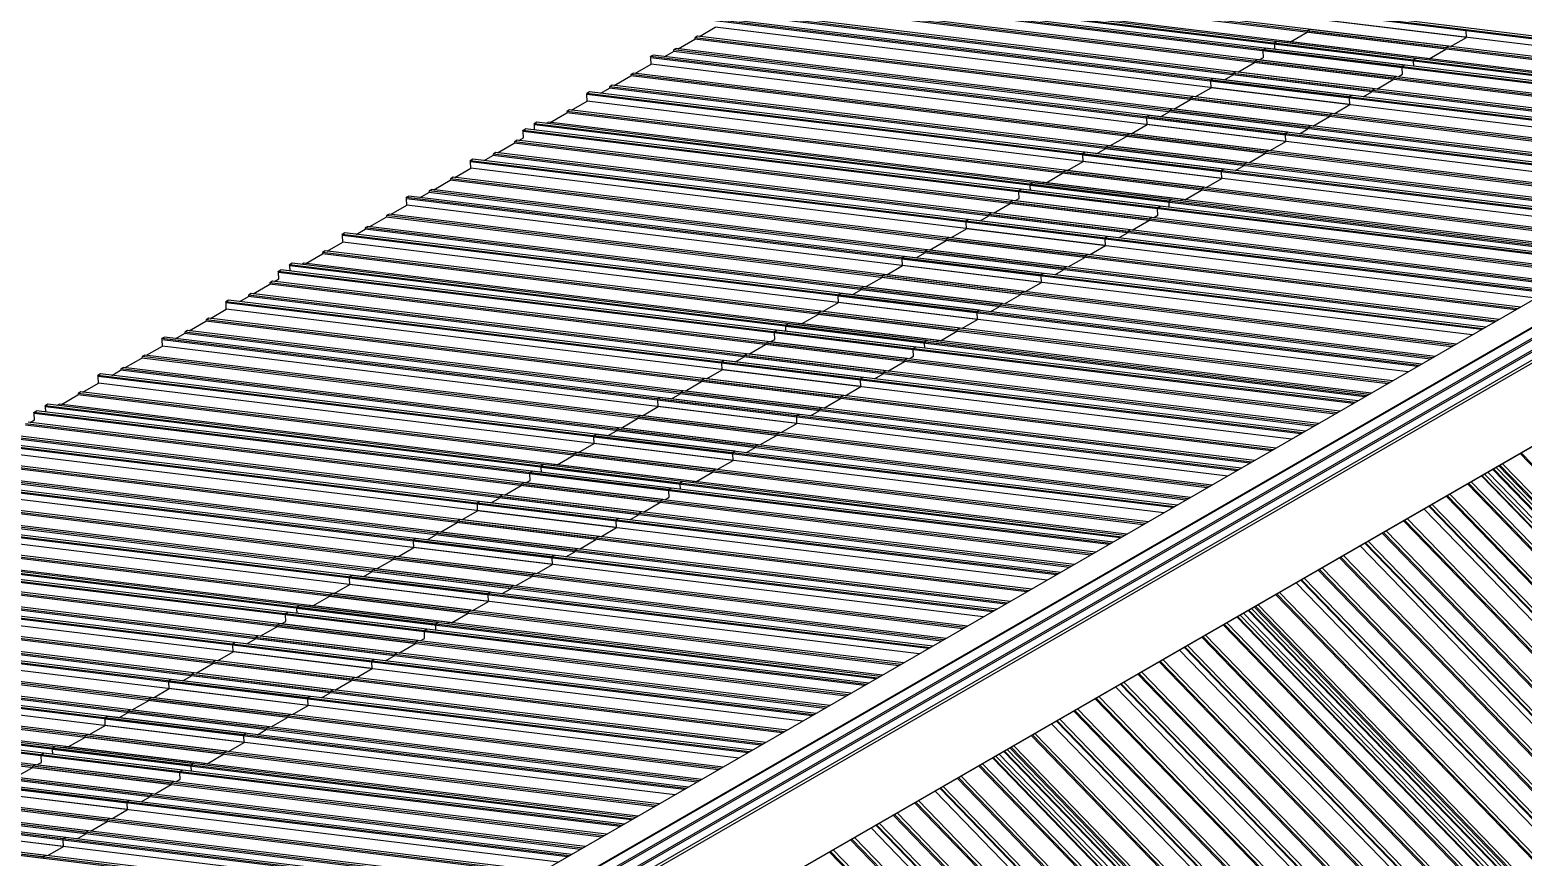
# Model space of a CAD drawing. Header units: inches. Extents: x 0.4 to 16.6, y 0.2 to 10.8.
# Drawn here: x 2.677 to 5.649, y 6.826 to 8.474 of the extents above; entities that cross this region are included whole.
import ezdxf

# ---------------------------------------------------------------- set-up
doc = ezdxf.new("R2010")
doc.units = ezdxf.units.IN
doc.header["$MEASUREMENT"] = 0

msp = doc.modelspace()

# ---------------------------------------------------------------- linework, layer by layer
at = {"color": 7, "linetype": 'Continuous', "lineweight": 25}
for p, q in [((3.0054, 6.3458), (7.4175, 8.8928)), ((7.42, 8.8926), (3.0079, 6.3456)), ((7.3026, 8.8798), (2.8905, 6.3327)), ((3.0252, 6.3356), (7.4372, 8.8827)), ((7.4397, 8.88), (3.0277, 6.333)), ((3.0362, 6.3182), (7.4483, 8.8652)), ((7.4493, 8.8617), (3.0372, 6.3147)), ((3.0372, 6.2988), (7.4493, 8.8458)), ((7.4515, 8.8407), (3.0395, 6.2937)), ((7.5545, 8.7339), (3.1424, 6.1868)), ((7.5546, 8.7343), (3.1426, 6.1872)), ((5.5352, 8.4721), (4.2722, 8.6261)), ((5.495, 8.4356), (4.232, 8.5896)), ((5.4954, 8.4385), (4.2324, 8.5925)), ((5.5007, 8.4416), (4.2377, 8.5955)), ((5.5358, 8.4592), (4.2728, 8.6132)), ((5.4299, 8.4139), (4.1669, 8.5679)), ((5.4305, 8.4117), (4.1675, 8.5657)), ((5.4352, 8.417), (4.1722, 8.571)), ((5.4582, 8.4171), (4.1952, 8.5711)), ((5.3907, 8.3781), (4.1277, 8.5321)), ((5.396, 8.3812), (4.133, 8.5351)), ((5.4073, 8.4009), (4.1443, 8.5549)), ((5.4079, 8.3986), (4.1449, 8.5526)), ((5.4126, 8.4039), (4.1496, 8.5579)), ((5.3479, 8.3507), (4.0849, 8.5047)), ((5.3483, 8.3536), (4.0853, 8.5076)), ((5.3536, 8.3567), (4.0906, 8.5106)), ((5.3903, 8.3752), (4.1273, 8.5292)), ((6.4145, 8.3671), (5.2583, 8.508)), ((6.4114, 8.3653), (5.2589, 8.5058)), ((6.4198, 8.3701), (5.2636, 8.5111)), ((4.0095, 8.4612), (4.0409, 8.4793)), ((5.3026, 8.3405), (4.0396, 8.4945)), ((5.3033, 8.3382), (4.0403, 8.4922)), ((5.3038, 8.3253), (4.0409, 8.4793)), ((5.3079, 8.3435), (4.0449, 8.4975)), ((5.2191, 8.4722), (5.2187, 8.4693)), ((5.2244, 8.4752), (5.2191, 8.4722)), ((6.3564, 8.3335), (5.2191, 8.4722)), ((6.3617, 8.3366), (5.2244, 8.4752)), ((6.393, 8.3547), (5.2595, 8.4929)), ((5.5352, 8.4721), (5.5345, 8.4744)), ((5.5358, 8.4592), (5.5352, 8.4721)), ((3.9671, 8.4367), (4.0001, 8.4557)), ((4.0004, 8.4586), (4.0001, 8.4557)), ((5.2631, 8.3018), (4.0001, 8.4557)), ((4.0057, 8.4617), (4.0004, 8.4586)), ((5.2634, 8.3046), (4.0004, 8.4586)), ((5.2687, 8.3077), (4.0057, 8.4617)), ((5.1589, 8.4507), (5.1536, 8.4476)), ((6.3099, 8.3067), (5.1536, 8.4476)), ((5.1543, 8.4454), (5.1536, 8.4476)), ((6.3067, 8.3049), (5.1543, 8.4454)), ((5.1547, 8.4354), (5.1543, 8.4454)), ((6.3152, 8.3097), (5.1589, 8.4507)), ((5.182, 8.4508), (5.1778, 8.4484)), ((6.3193, 8.3121), (5.182, 8.4508)), ((5.1857, 8.4503), (5.2187, 8.4693)), ((6.3522, 8.3311), (5.2187, 8.4693)), ((5.5007, 8.4416), (5.4954, 8.4385)), ((5.5044, 8.4411), (5.5358, 8.4592)), ((3.9176, 8.424), (3.9123, 8.421)), ((5.1753, 8.267), (3.9123, 8.421)), ((3.913, 8.4187), (3.9123, 8.421)), ((5.176, 8.2647), (3.913, 8.4187)), ((3.9136, 8.4058), (3.913, 8.4187)), ((5.1806, 8.2701), (3.9176, 8.424)), ((3.9404, 8.4213), (3.9576, 8.4312)), ((3.958, 8.4341), (3.9576, 8.4312)), ((5.2206, 8.2773), (3.9576, 8.4312)), ((3.9633, 8.4372), (3.958, 8.4341)), ((5.221, 8.2801), (3.958, 8.4341)), ((5.2263, 8.2832), (3.9633, 8.4372)), ((5.1144, 8.4118), (5.1141, 8.4089)), ((5.1197, 8.4148), (5.1144, 8.4118)), ((6.2517, 8.2731), (5.1144, 8.4118)), ((6.2571, 8.2762), (5.1197, 8.4148)), ((5.1235, 8.4144), (5.1322, 8.4194)), ((5.131, 8.4346), (5.1363, 8.4376)), ((6.2872, 8.2936), (5.131, 8.4346)), ((5.1316, 8.4323), (5.131, 8.4346)), ((6.2841, 8.2918), (5.1316, 8.4323)), ((5.1322, 8.4194), (5.1316, 8.4323)), ((6.2925, 8.2967), (5.1363, 8.4376)), ((5.4352, 8.417), (5.4299, 8.4139)), ((5.4305, 8.4117), (5.4299, 8.4139)), ((5.431, 8.4017), (5.4305, 8.4117)), ((5.4582, 8.4171), (5.4541, 8.4147)), ((5.462, 8.4166), (5.495, 8.4356)), ((5.4954, 8.4385), (5.495, 8.4356)), ((3.8398, 8.3632), (3.8728, 8.3823)), ((3.8732, 8.3851), (3.8728, 8.3823)), ((5.1358, 8.2283), (3.8728, 8.3823)), ((3.8785, 8.3882), (3.8732, 8.3851)), ((5.1361, 8.2311), (3.8732, 8.3851)), ((5.1414, 8.2342), (3.8785, 8.3882)), ((3.8822, 8.3877), (3.9136, 8.4058)), ((5.1766, 8.2518), (3.9136, 8.4058)), ((5.0544, 8.3744), (5.0716, 8.3844)), ((5.072, 8.3873), (5.0716, 8.3844)), ((6.2052, 8.2462), (5.0716, 8.3844)), ((5.0773, 8.3903), (5.072, 8.3873)), ((6.2093, 8.2486), (5.072, 8.3873)), ((6.2146, 8.2517), (5.0773, 8.3903)), ((5.0811, 8.3899), (5.1141, 8.4089)), ((6.2476, 8.2707), (5.1141, 8.4089)), ((5.396, 8.3812), (5.3907, 8.3781)), ((5.3998, 8.3807), (5.4085, 8.3857)), ((5.4073, 8.4009), (5.4126, 8.4039)), ((5.4079, 8.3986), (5.4073, 8.4009)), ((5.4085, 8.3857), (5.4079, 8.3986)), ((3.8131, 8.3478), (3.8304, 8.3578)), ((3.8307, 8.3606), (3.8304, 8.3578)), ((5.0933, 8.2038), (3.8304, 8.3578)), ((3.836, 8.3637), (3.8307, 8.3606)), ((5.0937, 8.2066), (3.8307, 8.3606)), ((5.099, 8.2097), (3.836, 8.3637)), ((4.9962, 8.3409), (5.0276, 8.359)), ((5.0316, 8.3772), (5.0263, 8.3742)), ((6.1826, 8.2332), (5.0263, 8.3742)), ((5.027, 8.3719), (5.0263, 8.3742)), ((6.1795, 8.2314), (5.027, 8.3719)), ((5.0276, 8.359), (5.027, 8.3719)), ((6.1611, 8.2208), (5.0276, 8.359)), ((6.1879, 8.2362), (5.0316, 8.3772)), ((5.3483, 8.3536), (5.3479, 8.3507)), ((5.3536, 8.3567), (5.3483, 8.3536)), ((5.3574, 8.3562), (5.3903, 8.3752)), ((5.3907, 8.3781), (5.3903, 8.3752)), ((3.755, 8.3142), (3.7863, 8.3323)), ((3.7904, 8.3506), (3.7851, 8.3475)), ((5.0481, 8.1935), (3.7851, 8.3475)), ((3.7857, 8.3452), (3.7851, 8.3475)), ((5.0487, 8.1912), (3.7857, 8.3452)), ((3.7863, 8.3323), (3.7857, 8.3452)), ((5.0493, 8.1783), (3.7863, 8.3323)), ((5.0534, 8.1966), (3.7904, 8.3506)), ((4.9538, 8.3164), (4.9868, 8.3354)), ((4.9871, 8.3383), (4.9868, 8.3354)), ((6.1203, 8.1972), (4.9868, 8.3354)), ((4.9924, 8.3414), (4.9871, 8.3383)), ((6.1245, 8.1996), (4.9871, 8.3383)), ((6.1298, 8.2027), (4.9924, 8.3414)), ((5.2725, 8.3072), (5.3038, 8.3253)), ((5.3079, 8.3435), (5.3026, 8.3405)), ((5.3033, 8.3382), (5.3026, 8.3405)), ((5.3038, 8.3253), (5.3033, 8.3382)), ((5.3306, 8.3408), (5.3479, 8.3507)), ((3.7125, 8.2898), (3.7455, 8.3088)), ((3.7459, 8.3116), (3.7455, 8.3088)), ((5.0085, 8.1548), (3.7455, 8.3088)), ((3.7512, 8.3147), (3.7459, 8.3116)), ((5.0089, 8.1577), (3.7459, 8.3116)), ((5.0142, 8.1607), (3.7512, 8.3147)), ((4.9044, 8.3037), (4.8991, 8.3007)), ((6.0553, 8.1597), (4.8991, 8.3007)), ((4.8997, 8.2984), (4.8991, 8.3007)), ((6.0522, 8.1579), (4.8997, 8.2984)), ((4.9003, 8.2855), (4.8997, 8.2984)), ((6.0606, 8.1628), (4.9044, 8.3037)), ((4.9271, 8.301), (4.9443, 8.3109)), ((4.9447, 8.3138), (4.9443, 8.3109)), ((6.0779, 8.1727), (4.9443, 8.3109)), ((4.95, 8.3169), (4.9447, 8.3138)), ((6.082, 8.1751), (4.9447, 8.3138)), ((6.0873, 8.1782), (4.95, 8.3169)), ((5.2301, 8.2827), (5.2631, 8.3018)), ((5.2634, 8.3046), (5.2631, 8.3018)), ((5.2687, 8.3077), (5.2634, 8.3046)), ((3.6578, 8.274), (3.6631, 8.2771)), ((4.9208, 8.12), (3.6578, 8.274)), ((3.6584, 8.2718), (3.6578, 8.274)), ((4.9214, 8.1178), (3.6584, 8.2718)), ((3.659, 8.2589), (3.6584, 8.2718)), ((4.9261, 8.1231), (3.6631, 8.2771)), ((3.6857, 8.2901), (3.6804, 8.2871)), ((4.9434, 8.1331), (3.6804, 8.2871)), ((3.6811, 8.2848), (3.6804, 8.2871)), ((4.944, 8.1308), (3.6811, 8.2848)), ((3.6815, 8.2748), (3.6811, 8.2848)), ((4.9487, 8.1362), (3.6857, 8.2901)), ((3.7088, 8.2902), (3.7046, 8.2878)), ((4.9717, 8.1362), (3.7088, 8.2902)), ((4.8265, 8.2429), (4.8595, 8.262)), ((4.8599, 8.2648), (4.8595, 8.262)), ((5.993, 8.1238), (4.8595, 8.262)), ((4.8652, 8.2679), (4.8599, 8.2648)), ((5.9972, 8.1262), (4.8599, 8.2648)), ((6.0025, 8.1292), (4.8652, 8.2679)), ((4.869, 8.2674), (4.9003, 8.2855)), ((6.0338, 8.1473), (4.9003, 8.2855)), ((5.1806, 8.2701), (5.1753, 8.267)), ((5.176, 8.2647), (5.1753, 8.267)), ((5.1766, 8.2518), (5.176, 8.2647)), ((5.2034, 8.2673), (5.2206, 8.2773)), ((5.221, 8.2801), (5.2206, 8.2773)), ((5.2263, 8.2832), (5.221, 8.2801)), ((3.6079, 8.2293), (3.6409, 8.2484)), ((3.6412, 8.2512), (3.6409, 8.2484)), ((4.9038, 8.0944), (3.6409, 8.2484)), ((3.6465, 8.2543), (3.6412, 8.2512)), ((4.9042, 8.0972), (3.6412, 8.2512)), ((4.9095, 8.1003), (3.6465, 8.2543)), ((3.6503, 8.2538), (3.659, 8.2589)), ((4.7998, 8.2275), (4.8171, 8.2375)), ((4.8174, 8.2403), (4.8171, 8.2375)), ((5.9506, 8.0993), (4.8171, 8.2375)), ((4.8227, 8.2434), (4.8174, 8.2403)), ((5.9548, 8.1017), (4.8174, 8.2403)), ((5.9601, 8.1047), (4.8227, 8.2434)), ((5.1414, 8.2342), (5.1361, 8.2311)), ((5.1452, 8.2337), (5.1766, 8.2518)), ((3.5584, 8.2167), (3.5531, 8.2136)), ((4.8161, 8.0596), (3.5531, 8.2136)), ((3.5538, 8.2113), (3.5531, 8.2136)), ((4.8168, 8.0574), (3.5538, 8.2113)), ((3.5544, 8.1984), (3.5538, 8.2113)), ((4.8214, 8.0627), (3.5584, 8.2167)), ((3.5812, 8.2139), (3.5984, 8.2239)), ((3.5988, 8.2267), (3.5984, 8.2239)), ((4.8614, 8.0699), (3.5984, 8.2239)), ((3.6041, 8.2298), (3.5988, 8.2267)), ((4.8618, 8.0728), (3.5988, 8.2267)), ((4.8671, 8.0758), (3.6041, 8.2298)), ((4.7417, 8.1939), (4.773, 8.212)), ((4.7771, 8.2303), (4.7718, 8.2272)), ((5.928, 8.0862), (4.7718, 8.2272)), ((4.7724, 8.2249), (4.7718, 8.2272)), ((5.9249, 8.0844), (4.7724, 8.2249)), ((4.773, 8.212), (4.7724, 8.2249)), ((5.9065, 8.0738), (4.773, 8.212)), ((5.9333, 8.0893), (4.7771, 8.2303)), ((5.0761, 8.1938), (5.0933, 8.2038)), ((5.0937, 8.2066), (5.0933, 8.2038)), ((5.099, 8.2097), (5.0937, 8.2066)), ((5.1028, 8.2092), (5.1358, 8.2283)), ((5.1361, 8.2311), (5.1358, 8.2283)), ((3.4806, 8.1559), (3.5136, 8.1749)), ((3.5139, 8.1778), (3.5136, 8.1749)), ((4.7766, 8.0209), (3.5136, 8.1749)), ((3.5192, 8.1808), (3.5139, 8.1778)), ((4.7769, 8.0238), (3.5139, 8.1778)), ((4.7822, 8.0268), (3.5192, 8.1808)), ((3.523, 8.1804), (3.5544, 8.1984)), ((4.8174, 8.0445), (3.5544, 8.1984)), ((4.6993, 8.1695), (4.7322, 8.1885)), ((4.7326, 8.1913), (4.7322, 8.1885)), ((5.8658, 8.0503), (4.7322, 8.1885)), ((4.7379, 8.1944), (4.7326, 8.1913)), ((5.8699, 8.0527), (4.7326, 8.1913)), ((5.8752, 8.0557), (4.7379, 8.1944)), ((5.018, 8.1603), (5.0493, 8.1783)), ((5.0534, 8.1966), (5.0481, 8.1935)), ((5.0487, 8.1912), (5.0481, 8.1935)), ((5.0493, 8.1783), (5.0487, 8.1912)), ((3.4312, 8.1432), (3.4258, 8.1401)), ((4.6941, 7.9892), (3.4312, 8.1432)), ((3.4539, 8.1404), (3.4711, 8.1504)), ((3.4715, 8.1533), (3.4711, 8.1504)), ((4.7341, 7.9964), (3.4711, 8.1504)), ((3.4768, 8.1563), (3.4715, 8.1533)), ((4.7345, 7.9993), (3.4715, 8.1533)), ((4.7398, 8.0023), (3.4768, 8.1563)), ((4.6445, 8.1537), (4.6498, 8.1568)), ((5.8008, 8.0128), (4.6445, 8.1537)), ((4.6451, 8.1515), (4.6445, 8.1537)), ((5.7976, 8.0109), (4.6451, 8.1515)), ((4.6457, 8.1386), (4.6451, 8.1515)), ((5.8061, 8.0158), (4.6498, 8.1568)), ((4.6724, 8.1698), (4.6671, 8.1668)), ((5.8234, 8.0258), (4.6671, 8.1668)), ((4.6678, 8.1645), (4.6671, 8.1668)), ((5.8202, 8.024), (4.6678, 8.1645)), ((4.6682, 8.1545), (4.6678, 8.1645)), ((5.8287, 8.0289), (4.6724, 8.1698)), ((4.6955, 8.1699), (4.6914, 8.1675)), ((5.8328, 8.0313), (4.6955, 8.1699)), ((4.9755, 8.1358), (5.0085, 8.1548)), ((5.0089, 8.1577), (5.0085, 8.1548)), ((5.0142, 8.1607), (5.0089, 8.1577)), ((3.3958, 8.1069), (3.4271, 8.125)), ((4.6888, 7.9862), (3.4258, 8.1401)), ((3.4265, 8.1379), (3.4258, 8.1401)), ((4.6895, 7.9839), (3.4265, 8.1379)), ((3.4271, 8.125), (3.4265, 8.1379)), ((4.6901, 7.971), (3.4271, 8.125)), ((4.5946, 8.109), (4.6276, 8.1281)), ((4.6279, 8.1309), (4.6276, 8.1281)), ((5.7611, 7.9899), (4.6276, 8.1281)), ((4.6332, 8.134), (4.6279, 8.1309)), ((5.7653, 7.9923), (4.6279, 8.1309)), ((5.7706, 7.9953), (4.6332, 8.134)), ((4.637, 8.1335), (4.6457, 8.1386)), ((4.9208, 8.12), (4.9261, 8.1231)), ((4.9214, 8.1178), (4.9208, 8.12)), ((4.922, 8.1049), (4.9214, 8.1178)), ((4.9487, 8.1362), (4.9434, 8.1331)), ((4.944, 8.1308), (4.9434, 8.1331)), ((4.9445, 8.1209), (4.944, 8.1308)), ((4.9717, 8.1362), (4.9676, 8.1339)), ((3.3533, 8.0824), (3.3863, 8.1014)), ((3.3867, 8.1043), (3.3863, 8.1014)), ((4.6493, 7.9474), (3.3863, 8.1014)), ((3.392, 8.1073), (3.3867, 8.1043)), ((4.6497, 7.9503), (3.3867, 8.1043)), ((4.655, 7.9534), (3.392, 8.1073)), ((4.5451, 8.0964), (4.5398, 8.0933)), ((5.6961, 7.9523), (4.5398, 8.0933)), ((4.5405, 8.091), (4.5398, 8.0933)), ((5.693, 7.9505), (4.5405, 8.091)), ((4.5411, 8.0781), (4.5405, 8.091)), ((5.7014, 7.9554), (4.5451, 8.0964)), ((4.5679, 8.0936), (4.5851, 8.1036)), ((4.5855, 8.1064), (4.5851, 8.1036)), ((5.7187, 7.9654), (4.5851, 8.1036)), ((4.5908, 8.1095), (4.5855, 8.1064)), ((5.7228, 7.9678), (4.5855, 8.1064)), ((5.7281, 7.9708), (4.5908, 8.1095)), ((4.8709, 8.0754), (4.9038, 8.0944)), ((4.9042, 8.0972), (4.9038, 8.0944)), ((4.9095, 8.1003), (4.9042, 8.0972)), ((4.9133, 8.0998), (4.922, 8.1049)), ((3.3039, 8.0697), (3.2986, 8.0667)), ((4.5616, 7.9127), (3.2986, 8.0667)), ((3.2992, 8.0644), (3.2986, 8.0667)), ((4.5622, 7.9104), (3.2992, 8.0644)), ((3.2998, 8.0515), (3.2992, 8.0644)), ((4.5669, 7.9157), (3.3039, 8.0697)), ((3.3266, 8.0669), (3.3439, 8.0769)), ((3.3442, 8.0798), (3.3439, 8.0769)), ((4.6069, 7.9229), (3.3439, 8.0769)), ((3.3495, 8.0828), (3.3442, 8.0798)), ((4.6072, 7.9258), (3.3442, 8.0798)), ((4.6125, 7.9289), (3.3495, 8.0828)), ((4.4673, 8.0356), (4.5003, 8.0546)), ((4.5007, 8.0575), (4.5003, 8.0546)), ((5.6338, 7.9164), (4.5003, 8.0546)), ((4.506, 8.0605), (4.5007, 8.0575)), ((5.638, 7.9188), (4.5007, 8.0575)), ((5.6433, 7.9219), (4.506, 8.0605)), ((4.5097, 8.0601), (4.5411, 8.0781)), ((5.6746, 7.9399), (4.5411, 8.0781)), ((4.8214, 8.0627), (4.8161, 8.0596)), ((4.8168, 8.0574), (4.8161, 8.0596)), ((4.8174, 8.0445), (4.8168, 8.0574)), ((4.8441, 8.0599), (4.8614, 8.0699)), ((4.8618, 8.0728), (4.8614, 8.0699)), ((4.8671, 8.0758), (4.8618, 8.0728)), ((3.226, 8.0089), (3.259, 8.0279)), ((3.2594, 8.0308), (3.259, 8.0279)), ((4.522, 7.874), (3.259, 8.0279)), ((3.2647, 8.0339), (3.2594, 8.0308)), ((4.5224, 7.8768), (3.2594, 8.0308)), ((4.5277, 7.8799), (3.2647, 8.0339)), ((3.2685, 8.0334), (3.2998, 8.0515)), ((4.5628, 7.8975), (3.2998, 8.0515)), ((4.4406, 8.0201), (4.4579, 8.0301)), ((4.4582, 8.033), (4.4579, 8.0301)), ((5.5914, 7.8919), (4.4579, 8.0301)), ((4.4635, 8.036), (4.4582, 8.033)), ((5.5956, 7.8943), (4.4582, 8.033)), ((5.6009, 7.8974), (4.4635, 8.036)), ((4.7822, 8.0268), (4.7769, 8.0238)), ((4.786, 8.0264), (4.8174, 8.0445)), ((3.1713, 7.9932), (3.1766, 7.9962)), ((4.4396, 7.8423), (3.1766, 7.9962)), ((3.1992, 8.0093), (3.1939, 8.0062)), ((4.4569, 7.8523), (3.1939, 8.0062)), ((3.1946, 8.004), (3.1939, 8.0062)), ((4.4576, 7.85), (3.1946, 8.004)), ((3.195, 7.994), (3.1946, 8.004)), ((4.4622, 7.8553), (3.1992, 8.0093)), ((3.2223, 8.0094), (3.2182, 8.007)), ((4.4853, 7.8554), (3.2223, 8.0094)), ((4.3825, 7.9866), (4.4138, 8.0047)), ((4.4179, 8.0229), (4.4126, 8.0198)), ((5.5688, 7.8789), (4.4126, 8.0198)), ((4.4132, 8.0176), (4.4126, 8.0198)), ((5.5657, 7.8771), (4.4132, 8.0176)), ((4.4138, 8.0047), (4.4132, 8.0176)), ((5.5473, 7.8665), (4.4138, 8.0047)), ((5.5741, 7.8819), (4.4179, 8.0229)), ((4.7169, 7.9864), (4.7341, 7.9964)), ((4.7345, 7.9993), (4.7341, 7.9964)), ((4.7398, 8.0023), (4.7345, 7.9993)), ((4.7436, 8.0019), (4.7766, 8.0209)), ((4.7769, 8.0238), (4.7766, 8.0209)), ((3.1214, 7.9485), (3.1544, 7.9675)), ((3.1547, 7.9704), (3.1544, 7.9675)), ((4.4174, 7.8135), (3.1544, 7.9675)), ((3.16, 7.9734), (3.1547, 7.9704)), ((4.4177, 7.8164), (3.1547, 7.9704)), ((4.423, 7.8195), (3.16, 7.9734)), ((3.1638, 7.973), (3.1725, 7.978)), ((4.4343, 7.8392), (3.1713, 7.9932)), ((3.1719, 7.9909), (3.1713, 7.9932)), ((4.4349, 7.8369), (3.1719, 7.9909)), ((3.1725, 7.978), (3.1719, 7.9909)), ((4.34, 7.9621), (4.373, 7.9811)), ((4.3734, 7.984), (4.373, 7.9811)), ((5.5065, 7.8429), (4.373, 7.9811)), ((4.3787, 7.987), (4.3734, 7.984)), ((5.5107, 7.8453), (4.3734, 7.984)), ((5.516, 7.8484), (4.3787, 7.987)), ((4.6587, 7.9529), (4.6901, 7.971)), ((4.6941, 7.9892), (4.6888, 7.9862)), ((4.6895, 7.9839), (4.6888, 7.9862)), ((4.6901, 7.971), (4.6895, 7.9839)), ((3.0719, 7.9358), (3.0666, 7.9328)), ((4.3349, 7.7818), (3.0719, 7.9358)), ((3.0947, 7.9331), (3.1119, 7.943)), ((3.1123, 7.9459), (3.1119, 7.943)), ((4.3749, 7.789), (3.1119, 7.943)), ((3.1176, 7.949), (3.1123, 7.9459)), ((4.3753, 7.7919), (3.1123, 7.9459)), ((4.3806, 7.795), (3.1176, 7.949)), ((4.2906, 7.9494), (4.2853, 7.9464)), ((5.4415, 7.8054), (4.2853, 7.9464)), ((4.2859, 7.9441), (4.2853, 7.9464)), ((5.4384, 7.8036), (4.2859, 7.9441)), ((4.2865, 7.9312), (4.2859, 7.9441)), ((5.4468, 7.8084), (4.2906, 7.9494)), ((4.3133, 7.9466), (4.3306, 7.9566)), ((4.331, 7.9595), (4.3306, 7.9566)), ((5.4641, 7.8184), (4.3306, 7.9566)), ((4.3363, 7.9625), (4.331, 7.9595)), ((5.4683, 7.8208), (4.331, 7.9595)), ((5.4736, 7.8239), (4.3363, 7.9625)), ((4.6163, 7.9284), (4.6493, 7.9474)), ((4.6497, 7.9503), (4.6493, 7.9474)), ((4.655, 7.9534), (4.6497, 7.9503)), ((3.0365, 7.8995), (3.0679, 7.9176)), ((4.3296, 7.7788), (3.0666, 7.9328)), ((3.0673, 7.9305), (3.0666, 7.9328)), ((4.3303, 7.7765), (3.0673, 7.9305)), ((3.0679, 7.9176), (3.0673, 7.9305)), ((4.3309, 7.7636), (3.0679, 7.9176)), ((4.2128, 7.8886), (4.2457, 7.9076)), ((4.2461, 7.9105), (4.2457, 7.9076)), ((5.3793, 7.7694), (4.2457, 7.9076)), ((4.2514, 7.9136), (4.2461, 7.9105)), ((5.3834, 7.7718), (4.2461, 7.9105)), ((5.3887, 7.7749), (4.2514, 7.9136)), ((4.2552, 7.9131), (4.2865, 7.9312)), ((5.4201, 7.793), (4.2865, 7.9312)), ((4.5669, 7.9157), (4.5616, 7.9127)), ((4.5622, 7.9104), (4.5616, 7.9127)), ((4.5628, 7.8975), (4.5622, 7.9104)), ((4.5896, 7.913), (4.6069, 7.9229)), ((4.6072, 7.9258), (4.6069, 7.9229)), ((4.6125, 7.9289), (4.6072, 7.9258)), ((2.9903, 7.8755), (2.985, 7.8724)), ((4.2533, 7.7215), (2.9903, 7.8755)), ((2.9941, 7.875), (3.0271, 7.894)), ((3.0275, 7.8969), (3.0271, 7.894)), ((4.2901, 7.7401), (3.0271, 7.894)), ((3.0328, 7.9), (3.0275, 7.8969)), ((4.2904, 7.7429), (3.0275, 7.8969)), ((4.2957, 7.746), (3.0328, 7.9)), ((4.158, 7.8729), (4.1633, 7.8759)), ((5.3196, 7.735), (4.1633, 7.8759)), ((4.1859, 7.889), (4.1806, 7.8859)), ((5.3369, 7.745), (4.1806, 7.8859)), ((4.1813, 7.8837), (4.1806, 7.8859)), ((5.3338, 7.7432), (4.1813, 7.8837)), ((4.1817, 7.8737), (4.1813, 7.8837)), ((5.3422, 7.748), (4.1859, 7.889)), ((4.209, 7.8891), (4.2049, 7.8867)), ((5.3463, 7.7504), (4.209, 7.8891)), ((4.5224, 7.8768), (4.522, 7.874)), ((4.5277, 7.8799), (4.5224, 7.8768)), ((4.5315, 7.8794), (4.5628, 7.8975)), ((2.9447, 7.8624), (2.9394, 7.8593)), ((4.2024, 7.7053), (2.9394, 7.8593)), ((2.94, 7.857), (2.9394, 7.8593)), ((4.203, 7.703), (2.94, 7.857)), ((2.9406, 7.8441), (2.94, 7.857)), ((4.2077, 7.7084), (2.9447, 7.8624)), ((2.9674, 7.8596), (2.9847, 7.8696)), ((2.985, 7.8724), (2.9847, 7.8696)), ((4.2476, 7.7156), (2.9847, 7.8696)), ((4.248, 7.7184), (2.985, 7.8724)), ((4.1081, 7.8282), (4.1411, 7.8472)), ((4.1414, 7.8501), (4.1411, 7.8472)), ((5.2746, 7.709), (4.1411, 7.8472)), ((4.1467, 7.8531), (4.1414, 7.8501)), ((5.2788, 7.7114), (4.1414, 7.8501)), ((5.2841, 7.7145), (4.1467, 7.8531)), ((4.1505, 7.8527), (4.1592, 7.8577)), ((5.3143, 7.7319), (4.158, 7.8729)), ((4.1587, 7.8706), (4.158, 7.8729)), ((5.3111, 7.7301), (4.1587, 7.8706)), ((4.1592, 7.8577), (4.1587, 7.8706)), ((4.4622, 7.8553), (4.4569, 7.8523)), ((4.4576, 7.85), (4.4569, 7.8523)), ((4.458, 7.84), (4.4576, 7.85)), ((4.4853, 7.8554), (4.4811, 7.853)), ((4.489, 7.8549), (4.522, 7.874)), ((2.8668, 7.8015), (2.8998, 7.8206)), ((2.9002, 7.8234), (2.8998, 7.8206)), ((4.1628, 7.6666), (2.8998, 7.8206)), ((2.9055, 7.8265), (2.9002, 7.8234)), ((4.1632, 7.6694), (2.9002, 7.8234)), ((4.1685, 7.6725), (2.9055, 7.8265)), ((2.9093, 7.826), (2.9406, 7.8441)), ((4.2036, 7.6901), (2.9406, 7.8441)), ((4.0814, 7.8128), (4.0986, 7.8227)), ((4.099, 7.8256), (4.0986, 7.8227)), ((5.2322, 7.6845), (4.0986, 7.8227)), ((4.1043, 7.8287), (4.099, 7.8256)), ((5.2363, 7.6869), (4.099, 7.8256)), ((5.2416, 7.69), (4.1043, 7.8287)), ((4.4177, 7.8164), (4.4174, 7.8135)), ((4.423, 7.8195), (4.4177, 7.8164)), ((4.4268, 7.819), (4.4355, 7.824)), ((4.4343, 7.8392), (4.4396, 7.8423)), ((4.4349, 7.8369), (4.4343, 7.8392)), ((4.4355, 7.824), (4.4349, 7.8369)), ((2.8174, 7.7889), (2.8121, 7.7858)), ((4.0804, 7.6349), (2.8174, 7.7889)), ((2.8401, 7.7861), (2.8574, 7.7961)), ((2.8577, 7.7989), (2.8574, 7.7961)), ((4.1204, 7.6421), (2.8574, 7.7961)), ((2.8631, 7.802), (2.8577, 7.7989)), ((4.1207, 7.645), (2.8577, 7.7989)), ((4.126, 7.648), (2.8631, 7.802)), ((4.0233, 7.7792), (4.0546, 7.7973)), ((4.0587, 7.8155), (4.0534, 7.8125)), ((5.2096, 7.6715), (4.0534, 7.8125)), ((4.054, 7.8102), (4.0534, 7.8125)), ((5.2065, 7.6697), (4.054, 7.8102)), ((4.0546, 7.7973), (4.054, 7.8102)), ((5.1881, 7.6591), (4.0546, 7.7973)), ((5.2149, 7.6746), (4.0587, 7.8155)), ((4.3577, 7.7791), (4.3749, 7.789)), ((4.3753, 7.7919), (4.3749, 7.789)), ((4.3806, 7.795), (4.3753, 7.7919)), ((4.3844, 7.7945), (4.4174, 7.8135)), ((2.782, 7.7526), (2.8133, 7.7706)), ((4.0751, 7.6318), (2.8121, 7.7858)), ((2.8127, 7.7835), (2.8121, 7.7858)), ((4.0757, 7.6296), (2.8127, 7.7835)), ((2.8133, 7.7706), (2.8127, 7.7835)), ((4.0763, 7.6167), (2.8133, 7.7706)), ((3.9808, 7.7547), (4.0138, 7.7737)), ((4.0142, 7.7766), (4.0138, 7.7737)), ((5.1473, 7.6355), (4.0138, 7.7737)), ((4.0195, 7.7797), (4.0142, 7.7766)), ((5.1515, 7.6379), (4.0142, 7.7766)), ((5.1568, 7.641), (4.0195, 7.7797)), ((4.2995, 7.7455), (4.3309, 7.7636)), ((4.3349, 7.7818), (4.3296, 7.7788)), ((4.3303, 7.7765), (4.3296, 7.7788)), ((4.3309, 7.7636), (4.3303, 7.7765)), ((2.7127, 7.7285), (2.7074, 7.7254)), ((3.9757, 7.5745), (2.7127, 7.7285)), ((2.7358, 7.7285), (2.7317, 7.7262)), ((3.9988, 7.5745), (2.7358, 7.7285)), ((2.7396, 7.7281), (2.7725, 7.7471)), ((2.7729, 7.75), (2.7725, 7.7471)), ((4.0355, 7.5931), (2.7725, 7.7471)), ((2.7782, 7.753), (2.7729, 7.75)), ((4.0359, 7.596), (2.7729, 7.75)), ((4.0412, 7.599), (2.7782, 7.753)), ((3.9314, 7.7421), (3.9261, 7.739)), ((5.0823, 7.598), (3.9261, 7.739)), ((3.9267, 7.7367), (3.9261, 7.739)), ((5.0792, 7.5962), (3.9267, 7.7367)), ((3.9273, 7.7238), (3.9267, 7.7367)), ((5.0876, 7.6011), (3.9314, 7.7421)), ((3.9541, 7.7393), (3.9714, 7.7493)), ((3.9717, 7.7521), (3.9714, 7.7493)), ((5.1049, 7.6111), (3.9714, 7.7493)), ((3.977, 7.7552), (3.9717, 7.7521)), ((5.1091, 7.6135), (3.9717, 7.7521)), ((5.1144, 7.6165), (3.977, 7.7552)), ((4.2571, 7.721), (4.2901, 7.7401)), ((4.2904, 7.7429), (4.2901, 7.7401)), ((4.2957, 7.746), (4.2904, 7.7429)), ((2.6773, 7.6921), (2.686, 7.6972)), ((2.6848, 7.7123), (2.6901, 7.7154)), ((3.9478, 7.5584), (2.6848, 7.7123)), ((2.6854, 7.7101), (2.6848, 7.7123)), ((3.9484, 7.5561), (2.6854, 7.7101)), ((2.686, 7.6972), (2.6854, 7.7101)), ((3.9531, 7.5614), (2.6901, 7.7154)), ((3.9704, 7.5714), (2.7074, 7.7254)), ((2.7081, 7.7231), (2.7074, 7.7254)), ((3.9711, 7.5691), (2.7081, 7.7231)), ((2.7085, 7.7132), (2.7081, 7.7231)), ((3.8536, 7.6812), (3.8865, 7.7003)), ((3.8869, 7.7031), (3.8865, 7.7003)), ((5.0201, 7.5621), (3.8865, 7.7003)), ((3.8922, 7.7062), (3.8869, 7.7031)), ((5.0242, 7.5645), (3.8869, 7.7031)), ((5.0295, 7.5675), (3.8922, 7.7062)), ((3.896, 7.7057), (3.9273, 7.7238)), ((5.0608, 7.5856), (3.9273, 7.7238)), ((4.2077, 7.7084), (4.2024, 7.7053)), ((4.203, 7.703), (4.2024, 7.7053)), ((4.2036, 7.6901), (4.203, 7.703)), ((4.2304, 7.7056), (4.2476, 7.7156)), ((4.248, 7.7184), (4.2476, 7.7156)), ((4.2533, 7.7215), (4.248, 7.7184)), ((3.8941, 7.5141), (2.6311, 7.6681)), ((3.9309, 7.5327), (2.6679, 7.6867)), ((3.9312, 7.5356), (2.6682, 7.6895)), ((3.9365, 7.5386), (2.6735, 7.6926)), ((3.8041, 7.6686), (3.7988, 7.6655)), ((4.9604, 7.5276), (3.8041, 7.6686)), ((3.8268, 7.6658), (3.8441, 7.6758)), ((3.8445, 7.6786), (3.8441, 7.6758)), ((4.9776, 7.5376), (3.8441, 7.6758)), ((3.8498, 7.6817), (3.8445, 7.6786)), ((4.9818, 7.54), (3.8445, 7.6786)), ((4.9871, 7.543), (3.8498, 7.6817)), ((4.1632, 7.6694), (4.1628, 7.6666)), ((4.1685, 7.6725), (4.1632, 7.6694)), ((4.1723, 7.672), (4.2036, 7.6901)), ((3.8431, 7.4979), (2.5801, 7.6519)), ((3.8438, 7.4957), (2.5808, 7.6496)), ((3.8484, 7.501), (2.5855, 7.655)), ((3.8884, 7.5082), (2.6254, 7.6622)), ((3.8888, 7.5111), (2.6258, 7.665)), ((3.7687, 7.6323), (3.8, 7.6503)), ((4.9551, 7.5245), (3.7988, 7.6655)), ((3.7994, 7.6632), (3.7988, 7.6655)), ((4.9519, 7.5227), (3.7994, 7.6632)), ((3.8, 7.6503), (3.7994, 7.6632)), ((4.9336, 7.5121), (3.8, 7.6503)), ((4.1031, 7.6321), (4.1204, 7.6421)), ((4.1207, 7.645), (4.1204, 7.6421)), ((4.126, 7.648), (4.1207, 7.645)), ((4.1298, 7.6476), (4.1628, 7.6666)), ((3.8036, 7.4592), (2.5406, 7.6132)), ((3.804, 7.4621), (2.541, 7.6161)), ((3.8093, 7.4651), (2.5463, 7.6191)), ((3.8444, 7.4828), (2.5814, 7.6368)), ((3.6994, 7.6082), (3.6941, 7.6051)), ((4.8557, 7.4672), (3.6994, 7.6082)), ((3.7225, 7.6082), (3.7184, 7.6059)), ((4.8598, 7.4696), (3.7225, 7.6082)), ((3.7263, 7.6078), (3.7592, 7.6268)), ((3.7596, 7.6297), (3.7592, 7.6268)), ((4.8928, 7.4886), (3.7592, 7.6268)), ((3.7649, 7.6327), (3.7596, 7.6297)), ((4.8969, 7.491), (3.7596, 7.6297)), ((4.9022, 7.4941), (3.7649, 7.6327)), ((4.045, 7.5986), (4.0763, 7.6167)), ((4.0804, 7.6349), (4.0751, 7.6318)), ((4.0757, 7.6296), (4.0751, 7.6318)), ((4.0763, 7.6167), (4.0757, 7.6296)), ((6.7694, 6.4106), (5.6079, 7.6101)), ((6.8048, 6.43), (5.6426, 7.6302)), ((6.8065, 6.4321), (5.645, 7.6315)), ((3.7159, 7.4245), (2.4529, 7.5784)), ((3.7212, 7.4275), (2.4582, 7.5815)), ((3.7612, 7.4347), (2.4982, 7.5887)), ((3.7615, 7.4376), (2.4985, 7.5916)), ((3.7668, 7.4406), (2.5038, 7.5946)), ((3.6715, 7.592), (3.6768, 7.5951)), ((4.8278, 7.4511), (3.6715, 7.592)), ((3.6722, 7.5898), (3.6715, 7.592)), ((4.8246, 7.4493), (3.6722, 7.5898)), ((3.6728, 7.5769), (3.6722, 7.5898)), ((4.8331, 7.4541), (3.6768, 7.5951)), ((4.8504, 7.4641), (3.6941, 7.6051)), ((3.6948, 7.6028), (3.6941, 7.6051)), ((4.8473, 7.4623), (3.6948, 7.6028)), ((3.6952, 7.5929), (3.6948, 7.6028)), ((4.0026, 7.5741), (4.0355, 7.5931)), ((4.0359, 7.596), (4.0355, 7.5931)), ((4.0412, 7.599), (4.0359, 7.596)), ((6.7243, 6.3892), (5.5656, 7.5857)), ((6.7249, 6.3907), (5.5669, 7.5865)), ((6.7302, 6.3938), (5.5722, 7.5896)), ((6.741, 6.3931), (5.5787, 7.5933)), ((6.7469, 6.4022), (5.5882, 7.5988)), ((6.7475, 6.4038), (5.5896, 7.5996)), ((6.7528, 6.4068), (5.5949, 7.6026)), ((6.7624, 6.4055), (5.6002, 7.6057)), ((6.7641, 6.4076), (5.6025, 7.607)), ((3.7165, 7.4222), (2.4535, 7.5762)), ((3.7171, 7.4093), (2.4541, 7.5633)), ((3.6216, 7.5473), (3.6546, 7.5664)), ((3.655, 7.5692), (3.6546, 7.5664)), ((4.7881, 7.4282), (3.6546, 7.5664)), ((3.6603, 7.5723), (3.655, 7.5692)), ((4.7923, 7.4306), (3.655, 7.5692)), ((4.7976, 7.4336), (3.6603, 7.5723)), ((3.664, 7.5718), (3.6728, 7.5769)), ((3.9478, 7.5584), (3.9531, 7.5614)), ((3.9484, 7.5561), (3.9478, 7.5584)), ((3.949, 7.5432), (3.9484, 7.5561)), ((3.9757, 7.5745), (3.9704, 7.5714)), ((3.9711, 7.5691), (3.9704, 7.5714)), ((3.9715, 7.5592), (3.9711, 7.5691)), ((3.9988, 7.5745), (3.9947, 7.5722)), ((6.6647, 6.3502), (5.5032, 7.5497)), ((6.7002, 6.3695), (5.5379, 7.5698)), ((6.7019, 6.3717), (5.5403, 7.5711)), ((6.7072, 6.3747), (5.5456, 7.5742)), ((3.6396, 7.3672), (2.3766, 7.5212)), ((3.6763, 7.3857), (2.4133, 7.5397)), ((3.6767, 7.3886), (2.4137, 7.5426)), ((3.682, 7.3917), (2.419, 7.5456)), ((3.5722, 7.5347), (3.5669, 7.5316)), ((4.7231, 7.3907), (3.5669, 7.5316)), ((3.5675, 7.5293), (3.5669, 7.5316)), ((4.72, 7.3888), (3.5675, 7.5293)), ((3.5681, 7.5165), (3.5675, 7.5293)), ((4.7284, 7.3937), (3.5722, 7.5347)), ((3.5949, 7.5319), (3.6122, 7.5419)), ((3.6125, 7.5447), (3.6122, 7.5419)), ((4.7457, 7.4037), (3.6122, 7.5419)), ((3.6178, 7.5478), (3.6125, 7.5447)), ((4.7499, 7.4061), (3.6125, 7.5447)), ((4.7552, 7.4091), (3.6178, 7.5478)), ((3.8979, 7.5137), (3.9309, 7.5327)), ((3.9312, 7.5356), (3.9309, 7.5327)), ((3.9365, 7.5386), (3.9312, 7.5356)), ((3.9403, 7.5382), (3.949, 7.5432)), ((6.6137, 6.3196), (5.4515, 7.5198)), ((6.6196, 6.3288), (5.4609, 7.5253)), ((6.6203, 6.3303), (5.4623, 7.5261)), ((6.6256, 6.3334), (5.4676, 7.5291)), ((6.6578, 6.3451), (5.4955, 7.5453)), ((6.6594, 6.3472), (5.4979, 7.5466)), ((3.5886, 7.351), (2.3256, 7.505)), ((3.5892, 7.3487), (2.3262, 7.5027)), ((3.5898, 7.3358), (2.3268, 7.4898)), ((3.5939, 7.354), (2.3309, 7.508)), ((3.6339, 7.3612), (2.3709, 7.5152)), ((3.6343, 7.3641), (2.3713, 7.5181)), ((3.4943, 7.4739), (3.5273, 7.4929)), ((3.5277, 7.4958), (3.5273, 7.4929)), ((4.6608, 7.3547), (3.5273, 7.4929)), ((3.533, 7.4988), (3.5277, 7.4958)), ((4.665, 7.3571), (3.5277, 7.4958)), ((4.6703, 7.3602), (3.533, 7.4988)), ((3.5368, 7.4984), (3.5681, 7.5165)), ((4.7016, 7.3783), (3.5681, 7.5165)), ((3.8484, 7.501), (3.8431, 7.4979)), ((3.8438, 7.4957), (3.8431, 7.4979)), ((3.8444, 7.4828), (3.8438, 7.4957)), ((3.8712, 7.4982), (3.8884, 7.5082)), ((3.8888, 7.5111), (3.8884, 7.5082)), ((3.8941, 7.5141), (3.8888, 7.5111)), ((6.5729, 6.2961), (5.4107, 7.4963)), ((6.5746, 6.2982), (5.413, 7.4977)), ((6.5799, 6.3012), (5.4183, 7.5007)), ((3.549, 7.3123), (2.286, 7.4662)), ((3.5494, 7.3151), (2.2864, 7.4691)), ((3.5547, 7.3182), (2.2917, 7.4722)), ((3.4449, 7.4612), (3.4396, 7.4581)), ((4.6011, 7.3202), (3.4449, 7.4612)), ((3.4676, 7.4584), (3.4849, 7.4684)), ((3.4853, 7.4713), (3.4849, 7.4684)), ((4.6184, 7.3302), (3.4849, 7.4684)), ((3.4906, 7.4743), (3.4853, 7.4713)), ((4.6226, 7.3326), (3.4853, 7.4713)), ((4.6279, 7.3357), (3.4906, 7.4743)), ((3.804, 7.4621), (3.8036, 7.4592)), ((3.8093, 7.4651), (3.804, 7.4621)), ((3.813, 7.4647), (3.8444, 7.4828)), ((6.5305, 6.2716), (5.3682, 7.4718)), ((6.5322, 6.2737), (5.3706, 7.4732)), ((6.5375, 6.2767), (5.3759, 7.4762)), ((3.4613, 7.2775), (2.1983, 7.4315)), ((3.4666, 7.2806), (2.2036, 7.4346)), ((3.4839, 7.2906), (2.2209, 7.4446)), ((3.4846, 7.2883), (2.2216, 7.4423)), ((3.4892, 7.2936), (2.2262, 7.4476)), ((3.5123, 7.2937), (2.2493, 7.4477)), ((3.4095, 7.4249), (3.4408, 7.443)), ((4.5958, 7.3172), (3.4396, 7.4581)), ((3.4402, 7.4559), (3.4396, 7.4581)), ((4.5927, 7.3154), (3.4402, 7.4559)), ((3.4408, 7.443), (3.4402, 7.4559)), ((4.5744, 7.3048), (3.4408, 7.443)), ((3.7439, 7.4248), (3.7612, 7.4347)), ((3.7615, 7.4376), (3.7612, 7.4347)), ((3.7668, 7.4406), (3.7615, 7.4376)), ((3.7706, 7.4402), (3.8036, 7.4592)), ((6.4864, 6.2461), (5.3242, 7.4463)), ((6.4923, 6.2553), (5.3336, 7.4518)), ((6.493, 6.2568), (5.335, 7.4526)), ((6.4983, 6.2599), (5.3403, 7.4557)), ((3.4444, 7.2518), (2.1814, 7.4058)), ((3.4447, 7.2547), (2.1818, 7.4087)), ((3.45, 7.2578), (2.1871, 7.4118)), ((3.462, 7.2752), (2.199, 7.4292)), ((3.3633, 7.4009), (3.358, 7.3978)), ((4.5006, 7.2622), (3.3633, 7.4009)), ((3.3671, 7.4004), (3.4, 7.4194)), ((3.4004, 7.4223), (3.4, 7.4194)), ((4.5336, 7.2812), (3.4, 7.4194)), ((3.4057, 7.4253), (3.4004, 7.4223)), ((4.5377, 7.2836), (3.4004, 7.4223)), ((4.543, 7.2867), (3.4057, 7.4253)), ((3.6858, 7.3912), (3.7171, 7.4093)), ((3.7212, 7.4275), (3.7159, 7.4245)), ((3.7165, 7.4222), (3.7159, 7.4245)), ((3.7171, 7.4093), (3.7165, 7.4222)), ((6.4102, 6.2033), (5.2486, 7.4027)), ((6.4456, 6.2226), (5.2834, 7.4228)), ((6.4473, 6.2247), (5.2858, 7.4242)), ((6.4526, 6.2278), (5.2911, 7.4272)), ((3.3567, 7.2171), (2.0937, 7.3711)), ((3.362, 7.2202), (2.099, 7.3741)), ((3.4019, 7.2274), (2.139, 7.3813)), ((3.4023, 7.2302), (2.1393, 7.3842)), ((3.4076, 7.2333), (2.1446, 7.3873)), ((3.3176, 7.3877), (3.3123, 7.3847)), ((4.4686, 7.2437), (3.3123, 7.3847)), ((3.313, 7.3824), (3.3123, 7.3847)), ((4.4654, 7.2419), (3.313, 7.3824)), ((3.3135, 7.3695), (3.313, 7.3824)), ((4.4739, 7.2468), (3.3176, 7.3877)), ((3.3403, 7.385), (3.3576, 7.3949)), ((3.358, 7.3978), (3.3576, 7.3949)), ((4.4911, 7.2567), (3.3576, 7.3949)), ((4.4953, 7.2591), (3.358, 7.3978)), ((3.6433, 7.3667), (3.6763, 7.3857)), ((3.6767, 7.3886), (3.6763, 7.3857)), ((3.682, 7.3917), (3.6767, 7.3886)), ((6.3592, 6.1727), (5.1969, 7.3729)), ((6.365, 6.1818), (5.2064, 7.3783)), ((6.3657, 6.1833), (5.2077, 7.3791)), ((6.371, 6.1864), (5.213, 7.3822)), ((6.4032, 6.1981), (5.241, 7.3983)), ((6.4049, 6.2002), (5.2433, 7.3997)), ((3.3573, 7.2148), (2.0943, 7.3688)), ((3.3579, 7.2019), (2.0949, 7.3559)), ((3.2398, 7.3269), (3.2727, 7.3459)), ((3.2731, 7.3488), (3.2727, 7.3459)), ((4.4063, 7.2077), (3.2727, 7.3459)), ((3.2784, 7.3519), (3.2731, 7.3488)), ((4.4104, 7.2101), (3.2731, 7.3488)), ((4.4157, 7.2132), (3.2784, 7.3519)), ((3.2822, 7.3514), (3.3135, 7.3695)), ((4.4471, 7.2313), (3.3135, 7.3695)), ((3.5939, 7.354), (3.5886, 7.351)), ((3.5892, 7.3487), (3.5886, 7.351)), ((3.5898, 7.3358), (3.5892, 7.3487)), ((3.6166, 7.3513), (3.6339, 7.3612)), ((3.6343, 7.3641), (3.6339, 7.3612)), ((3.6396, 7.3672), (3.6343, 7.3641)), ((6.3184, 6.1491), (5.1561, 7.3493)), ((6.32, 6.1512), (5.1585, 7.3507)), ((6.3253, 6.1543), (5.1638, 7.3538)), ((3.2803, 7.1598), (2.0174, 7.3138)), ((3.3171, 7.1784), (2.0541, 7.3324)), ((3.3175, 7.1812), (2.0545, 7.3352)), ((3.3228, 7.1843), (2.0598, 7.3383)), ((3.185, 7.3112), (3.1903, 7.3143)), ((4.3413, 7.1702), (3.185, 7.3112)), ((3.1857, 7.3089), (3.185, 7.3112)), ((4.3466, 7.1733), (3.1903, 7.3143)), ((3.213, 7.3273), (3.2077, 7.3243)), ((4.3639, 7.1833), (3.2077, 7.3243)), ((3.2083, 7.322), (3.2077, 7.3243)), ((4.3608, 7.1815), (3.2083, 7.322)), ((3.2088, 7.312), (3.2083, 7.322)), ((4.3692, 7.1863), (3.213, 7.3273)), ((3.236, 7.3274), (3.2319, 7.325)), ((4.3733, 7.1887), (3.236, 7.3274)), ((3.5161, 7.2932), (3.549, 7.3123)), ((3.5494, 7.3151), (3.549, 7.3123)), ((3.5547, 7.3182), (3.5494, 7.3151)), ((3.5585, 7.3177), (3.5898, 7.3358)), ((6.2545, 6.1122), (5.0922, 7.3125)), ((6.2604, 6.1214), (5.1017, 7.3179)), ((6.261, 6.1229), (5.1031, 7.3187)), ((6.2663, 6.126), (5.1084, 7.3218)), ((6.2759, 6.1246), (5.1137, 7.3248)), ((6.2776, 6.1267), (5.1161, 7.3262)), ((6.2829, 6.1298), (5.1214, 7.3293)), ((3.2294, 7.1436), (1.9664, 7.2976)), ((3.23, 7.1413), (1.967, 7.2953)), ((3.2306, 7.1284), (1.9676, 7.2824)), ((3.2347, 7.1467), (1.9717, 7.3007)), ((3.2747, 7.1539), (2.0117, 7.3079)), ((3.275, 7.1567), (2.012, 7.3107)), ((3.1351, 7.2665), (3.1681, 7.2855)), ((3.1685, 7.2884), (3.1681, 7.2855)), ((4.3016, 7.1473), (3.1681, 7.2855)), ((3.1738, 7.2915), (3.1685, 7.2884)), ((4.3058, 7.1497), (3.1685, 7.2884)), ((4.3111, 7.1528), (3.1738, 7.2915)), ((3.1776, 7.291), (3.1863, 7.296)), ((4.3381, 7.1684), (3.1857, 7.3089)), ((3.1863, 7.296), (3.1857, 7.3089)), ((3.4892, 7.2936), (3.4839, 7.2906)), ((3.4846, 7.2883), (3.4839, 7.2906)), ((3.485, 7.2783), (3.4846, 7.2883)), ((3.5123, 7.2937), (3.5082, 7.2913)), ((6.2137, 6.0887), (5.0515, 7.2889)), ((6.2154, 6.0908), (5.0538, 7.2903)), ((6.2207, 6.0939), (5.0591, 7.2933)), ((6.2378, 6.1083), (5.0791, 7.3049)), ((6.2384, 6.1099), (5.0804, 7.3056)), ((6.2437, 6.1129), (5.0858, 7.3087)), ((3.1898, 7.1049), (1.9268, 7.2589)), ((3.1902, 7.1078), (1.9272, 7.2617)), ((3.1955, 7.1108), (1.9325, 7.2648)), ((3.0857, 7.2538), (3.0804, 7.2508)), ((4.2419, 7.1129), (3.0857, 7.2538)), ((3.1084, 7.2511), (3.1257, 7.261)), ((3.126, 7.2639), (3.1257, 7.261)), ((4.2592, 7.1228), (3.1257, 7.261)), ((3.1313, 7.267), (3.126, 7.2639)), ((4.2634, 7.1252), (3.126, 7.2639)), ((4.2687, 7.1283), (3.1313, 7.267)), ((3.4114, 7.2328), (3.4444, 7.2518)), ((3.4447, 7.2547), (3.4444, 7.2518)), ((3.45, 7.2578), (3.4447, 7.2547)), ((3.4538, 7.2573), (3.4625, 7.2623)), ((3.4613, 7.2775), (3.4666, 7.2806)), ((3.462, 7.2752), (3.4613, 7.2775)), ((3.4625, 7.2623), (3.462, 7.2752)), ((6.1713, 6.0642), (5.009, 7.2644)), ((6.1729, 6.0663), (5.0114, 7.2658)), ((6.1783, 6.0694), (5.0167, 7.2689)), ((3.1021, 7.0701), (1.8391, 7.2241)), ((3.1027, 7.0679), (1.8397, 7.2219)), ((3.1074, 7.0732), (1.8444, 7.2272)), ((3.1474, 7.0804), (1.8844, 7.2344)), ((3.1478, 7.0833), (1.8848, 7.2372)), ((3.1531, 7.0863), (1.8901, 7.2403)), ((3.0503, 7.2175), (3.0816, 7.2356)), ((4.2366, 7.1098), (3.0804, 7.2508)), ((3.081, 7.2485), (3.0804, 7.2508)), ((4.2335, 7.108), (3.081, 7.2485)), ((3.0816, 7.2356), (3.081, 7.2485)), ((4.2151, 7.0974), (3.0816, 7.2356)), ((3.3847, 7.2174), (3.4019, 7.2274)), ((3.4023, 7.2302), (3.4019, 7.2274)), ((3.4076, 7.2333), (3.4023, 7.2302)), ((6.1272, 6.0388), (4.965, 7.239)), ((6.1331, 6.0479), (4.9744, 7.2444)), ((6.1338, 6.0495), (4.9758, 7.2452)), ((6.1391, 6.0525), (4.9811, 7.2483)), ((3.1033, 7.055), (1.8403, 7.209)), ((3.0041, 7.1935), (2.9988, 7.1904)), ((4.1414, 7.0548), (3.0041, 7.1935)), ((3.0079, 7.193), (3.0408, 7.2121)), ((3.0412, 7.2149), (3.0408, 7.2121)), ((4.1744, 7.0739), (3.0408, 7.2121)), ((3.0465, 7.218), (3.0412, 7.2149)), ((4.1785, 7.0763), (3.0412, 7.2149)), ((4.1838, 7.0793), (3.0465, 7.218)), ((3.3266, 7.1838), (3.3579, 7.2019)), ((3.362, 7.2202), (3.3567, 7.2171)), ((3.3573, 7.2148), (3.3567, 7.2171)), ((3.3579, 7.2019), (3.3573, 7.2148)), ((6.0457, 5.9928), (4.8841, 7.1923)), ((6.051, 5.9959), (4.8894, 7.1954)), ((6.0864, 6.0152), (4.9242, 7.2154)), ((6.0881, 6.0173), (4.9266, 7.2168)), ((6.0934, 6.0204), (4.9319, 7.2199)), ((2.9974, 7.0097), (1.7344, 7.1637)), ((3.0027, 7.0128), (1.7398, 7.1668)), ((3.0258, 7.0129), (1.7628, 7.1668)), ((3.0625, 7.0314), (1.7995, 7.1854)), ((3.0629, 7.0343), (1.7999, 7.1883)), ((3.0682, 7.0373), (1.8052, 7.1913)), ((2.9584, 7.1804), (2.9531, 7.1773)), ((4.1094, 7.0363), (2.9531, 7.1773)), ((2.9537, 7.175), (2.9531, 7.1773)), ((4.1062, 7.0345), (2.9537, 7.175)), ((2.9543, 7.1621), (2.9537, 7.175)), ((4.1147, 7.0394), (2.9584, 7.1804)), ((2.9811, 7.1776), (2.9984, 7.1876)), ((2.9988, 7.1904), (2.9984, 7.1876)), ((4.1319, 7.0494), (2.9984, 7.1876)), ((4.1361, 7.0518), (2.9988, 7.1904)), ((3.2841, 7.1593), (3.3171, 7.1784)), ((3.3175, 7.1812), (3.3171, 7.1784)), ((3.3228, 7.1843), (3.3175, 7.1812)), ((5.9999, 5.9653), (4.8377, 7.1655)), ((6.0058, 5.9744), (4.8472, 7.171)), ((6.0065, 5.976), (4.8485, 7.1718)), ((6.0118, 5.979), (4.8538, 7.1748)), ((6.044, 5.9907), (4.8817, 7.1909)), ((2.9748, 6.9967), (1.7118, 7.1506)), ((2.9755, 6.9944), (1.7125, 7.1484)), ((2.9801, 6.9997), (1.7171, 7.1537)), ((2.9981, 7.0075), (1.7351, 7.1614)), ((2.8806, 7.1196), (2.9135, 7.1386)), ((2.9139, 7.1414), (2.9135, 7.1386)), ((4.0471, 7.0004), (2.9135, 7.1386)), ((2.9192, 7.1445), (2.9139, 7.1414)), ((4.0512, 7.0028), (2.9139, 7.1414)), ((4.0565, 7.0058), (2.9192, 7.1445)), ((2.923, 7.144), (2.9543, 7.1621)), ((4.0879, 7.0239), (2.9543, 7.1621)), ((3.2347, 7.1467), (3.2294, 7.1436)), ((3.23, 7.1413), (3.2294, 7.1436)), ((3.2306, 7.1284), (3.23, 7.1413)), ((3.2574, 7.1439), (3.2747, 7.1539)), ((3.275, 7.1567), (3.2747, 7.1539)), ((3.2803, 7.1598), (3.275, 7.1567)), ((5.9591, 5.9417), (4.7969, 7.142)), ((5.9608, 5.9439), (4.7993, 7.1433)), ((5.9661, 5.9469), (4.8046, 7.1464)), ((2.9158, 6.9494), (1.6528, 7.1034)), ((2.9211, 6.9524), (1.6581, 7.1064)), ((2.9579, 6.971), (1.6949, 7.125)), ((2.9583, 6.9739), (1.6953, 7.1279)), ((2.9636, 6.9769), (1.7006, 7.1309)), ((2.8311, 7.1069), (2.8258, 7.1038)), ((3.9821, 6.9629), (2.8258, 7.1038)), ((2.8265, 7.1016), (2.8258, 7.1038)), ((3.9874, 6.9659), (2.8311, 7.1069)), ((2.8538, 7.1041), (2.8711, 7.1141)), ((2.8715, 7.117), (2.8711, 7.1141)), ((4.0046, 6.9759), (2.8711, 7.1141)), ((2.8768, 7.12), (2.8715, 7.117)), ((4.0088, 6.9783), (2.8715, 7.117)), ((4.0141, 6.9813), (2.8768, 7.12)), ((3.1569, 7.0859), (3.1898, 7.1049)), ((3.1902, 7.1078), (3.1898, 7.1049)), ((3.1955, 7.1108), (3.1902, 7.1078)), ((3.1993, 7.1104), (3.2306, 7.1284)), ((5.9167, 5.9173), (4.7545, 7.1175)), ((5.9184, 5.9194), (4.7568, 7.1188)), ((5.9237, 5.9224), (4.7622, 7.1219)), ((2.8702, 6.9363), (1.6072, 7.0902)), ((2.8708, 6.934), (1.6078, 7.088)), ((2.8714, 6.9211), (1.6084, 7.0751)), ((2.8755, 6.9393), (1.6125, 7.0933)), ((2.9155, 6.9465), (1.6525, 7.1005)), ((2.7957, 7.0706), (2.8271, 7.0887)), ((3.9789, 6.961), (2.8265, 7.1016)), ((2.8271, 7.0887), (2.8265, 7.1016)), ((3.9606, 6.9505), (2.8271, 7.0887)), ((3.1074, 7.0732), (3.1021, 7.0701)), ((3.1301, 7.0704), (3.1474, 7.0804)), ((3.1478, 7.0833), (3.1474, 7.0804)), ((3.1531, 7.0863), (3.1478, 7.0833)), ((5.8727, 5.8918), (4.7104, 7.092)), ((5.8786, 5.901), (4.7199, 7.0975)), ((5.8792, 5.9025), (4.7212, 7.0983)), ((5.8845, 5.9056), (4.7265, 7.1013)), ((2.8306, 6.8975), (1.5676, 7.0515)), ((2.831, 6.9004), (1.568, 7.0544)), ((2.8363, 6.9035), (1.5733, 7.0574)), ((2.7265, 7.0465), (2.7212, 7.0434)), ((3.8774, 6.9024), (2.7212, 7.0434)), ((2.7218, 7.0411), (2.7212, 7.0434)), ((3.8827, 6.9055), (2.7265, 7.0465)), ((2.7495, 7.0465), (2.7454, 7.0442)), ((3.8868, 6.9079), (2.7495, 7.0465)), ((2.7533, 7.0461), (2.7863, 7.0651)), ((2.7866, 7.068), (2.7863, 7.0651)), ((3.9198, 6.9269), (2.7863, 7.0651)), ((2.7919, 7.071), (2.7866, 7.068)), ((3.924, 6.9293), (2.7866, 7.068)), ((3.9293, 6.9324), (2.7919, 7.071)), ((3.072, 7.0369), (3.1033, 7.055)), ((3.1027, 7.0679), (3.1021, 7.0701)), ((3.1033, 7.055), (3.1027, 7.0679)), ((5.7894, 5.8438), (4.6272, 7.044)), ((5.7911, 5.8459), (4.6296, 7.0454)), ((5.7964, 5.849), (4.6349, 7.0484)), ((5.8319, 5.8683), (4.6696, 7.0685)), ((5.8335, 5.8704), (4.672, 7.0699)), ((5.8388, 5.8734), (4.6773, 7.0729)), ((2.7429, 6.8628), (1.4799, 7.0168)), ((2.7435, 6.8605), (1.4805, 7.0145)), ((2.7482, 6.8658), (1.4852, 7.0198)), ((2.7882, 6.873), (1.5252, 7.027)), ((2.7886, 6.8759), (1.5256, 7.0299)), ((2.7939, 6.879), (1.5309, 7.0329)), ((2.6911, 7.0102), (2.6998, 7.0152)), ((2.6985, 7.0303), (2.7038, 7.0334)), ((3.8548, 6.8894), (2.6985, 7.0303)), ((2.6992, 7.0281), (2.6985, 7.0303)), ((3.8517, 6.8876), (2.6992, 7.0281)), ((2.6998, 7.0152), (2.6992, 7.0281)), ((3.8601, 6.8924), (2.7038, 7.0334)), ((3.8743, 6.9006), (2.7218, 7.0411)), ((2.7223, 7.0312), (2.7218, 7.0411)), ((3.0296, 7.0124), (3.0625, 7.0314)), ((3.0629, 7.0343), (3.0625, 7.0314)), ((3.0682, 7.0373), (3.0629, 7.0343)), ((5.7513, 5.8275), (4.5926, 7.024)), ((5.7519, 5.829), (4.594, 7.0248)), ((5.7572, 5.8321), (4.5993, 7.0279)), ((5.768, 5.8314), (4.6058, 7.0316)), ((5.7739, 5.8406), (4.6152, 7.0371)), ((5.7746, 5.8421), (4.6166, 7.0379)), ((5.7799, 5.8451), (4.6219, 7.0409)), ((2.709, 6.83), (1.446, 6.984)), ((2.7441, 6.8476), (1.4811, 7.0016)), ((3.7822, 6.8475), (2.6449, 6.9861)), ((2.6486, 6.9857), (2.6816, 7.0047)), ((2.682, 7.0076), (2.6816, 7.0047)), ((3.8151, 6.8665), (2.6816, 7.0047)), ((2.6873, 7.0106), (2.682, 7.0076)), ((3.8193, 6.8689), (2.682, 7.0076)), ((3.8246, 6.872), (2.6873, 7.0106)), ((2.9748, 6.9967), (2.9801, 6.9997)), ((2.9755, 6.9944), (2.9748, 6.9967)), ((2.9761, 6.9815), (2.9755, 6.9944)), ((3.0027, 7.0128), (2.9974, 7.0097)), ((2.9981, 7.0075), (2.9974, 7.0097)), ((2.9985, 6.9975), (2.9981, 7.0075)), ((3.0258, 7.0129), (3.0217, 7.0105)), ((5.6865, 5.7855), (4.5249, 6.9849)), ((5.6918, 5.7885), (4.5302, 6.988)), ((5.7272, 5.8079), (4.565, 7.0081)), ((5.7289, 5.81), (4.5673, 7.0094)), ((5.7342, 5.813), (4.5726, 7.0125)), ((2.7033, 6.8241), (1.4403, 6.978)), ((2.7037, 6.8269), (1.4407, 6.9809)), ((3.7501, 6.829), (2.5939, 6.9699)), ((3.747, 6.8272), (2.5945, 6.9677)), ((3.7287, 6.8166), (2.5951, 6.9548)), ((3.7554, 6.832), (2.5992, 6.973)), ((3.7727, 6.842), (2.6392, 6.9802)), ((3.7769, 6.8444), (2.6396, 6.9831)), ((2.9249, 6.952), (2.9579, 6.971)), ((2.9583, 6.9739), (2.9579, 6.971)), ((2.9636, 6.9769), (2.9583, 6.9739)), ((2.9673, 6.9765), (2.9761, 6.9815)), ((5.6407, 5.7579), (4.4785, 6.9581)), ((5.6466, 5.7671), (4.4879, 6.9636)), ((5.6473, 5.7686), (4.4893, 6.9644)), ((5.6526, 5.7717), (4.4946, 6.9674)), ((5.6848, 5.7834), (4.5225, 6.9836)), ((3.6879, 6.793), (2.5543, 6.9312)), ((3.692, 6.7954), (2.5547, 6.9341)), ((3.6973, 6.7985), (2.56, 6.9371)), ((2.8755, 6.9393), (2.8702, 6.9363)), ((2.8708, 6.934), (2.8702, 6.9363)), ((2.8714, 6.9211), (2.8708, 6.934)), ((2.8982, 6.9365), (2.9155, 6.9465)), ((2.9158, 6.9494), (2.9155, 6.9465)), ((2.9211, 6.9524), (2.9158, 6.9494)), ((5.5999, 5.7344), (4.4377, 6.9346)), ((5.6016, 5.7365), (4.4401, 6.936)), ((5.6069, 5.7396), (4.4454, 6.939)), ((3.6229, 6.7555), (2.4666, 6.8965)), ((3.6282, 6.7585), (2.4719, 6.8995)), ((3.6454, 6.7685), (2.5119, 6.9067)), ((3.6496, 6.7709), (2.5123, 6.9096)), ((3.6549, 6.774), (2.5176, 6.9126)), ((2.7976, 6.8785), (2.8306, 6.8975)), ((2.831, 6.9004), (2.8306, 6.8975)), ((2.8363, 6.9035), (2.831, 6.9004)), ((2.8401, 6.903), (2.8714, 6.9211)), ((5.5575, 5.7099), (4.3953, 6.9101)), ((5.5592, 5.712), (4.3976, 6.9115)), ((5.5645, 5.7151), (4.4029, 6.9145)), ((3.6197, 6.7537), (2.4673, 6.8942)), ((3.6014, 6.7431), (2.4678, 6.8813)), ((2.7482, 6.8658), (2.7429, 6.8628)), ((2.7709, 6.8631), (2.7882, 6.873)), ((2.7886, 6.8759), (2.7882, 6.873)), ((2.7939, 6.879), (2.7886, 6.8759)), ((5.4796, 5.6661), (4.3181, 6.8655)), ((5.5135, 5.6845), (4.3512, 6.8847)), ((5.5193, 5.6936), (4.3607, 6.8901)), ((5.52, 5.6951), (4.362, 6.8909)), ((5.5253, 5.6982), (4.3673, 6.894)), ((3.5606, 6.7195), (2.427, 6.8577)), ((3.5647, 6.7219), (2.4274, 6.8606)), ((3.57, 6.725), (2.4327, 6.8637)), ((2.7128, 6.8295), (2.7441, 6.8476)), ((2.7435, 6.8605), (2.7429, 6.8628)), ((2.7441, 6.8476), (2.7435, 6.8605)), ((5.4302, 5.6364), (4.268, 6.8366)), ((5.4319, 5.6385), (4.2704, 6.838)), ((5.4372, 5.6416), (4.2757, 6.8411)), ((5.4727, 5.6609), (4.3104, 6.8611)), ((5.4743, 5.663), (4.3128, 6.8625)), ((2.7037, 6.8269), (2.7033, 6.8241)), ((2.709, 6.83), (2.7037, 6.8269))]:
    msp.add_line(p, q, dxfattribs=at)

doc.saveas('drawing.dxf')
